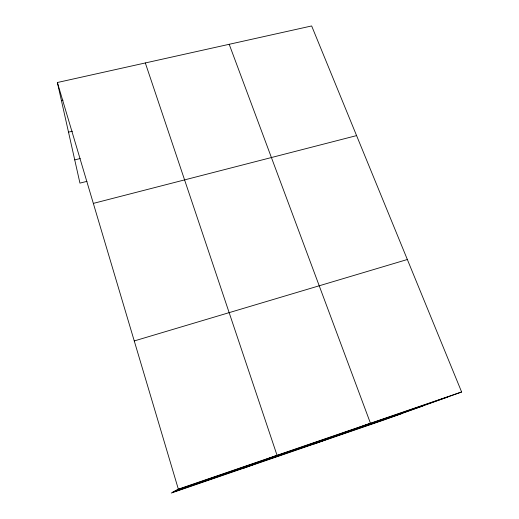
<?xml version="1.0" encoding="UTF-8"?>
<svg xmlns="http://www.w3.org/2000/svg" width="519" height="519" viewBox="0 0 519 519"><rect width="100%" height="100%" fill="white"/><g stroke="black" fill="none" stroke-linecap="round" stroke-linejoin="round"><path stroke-width="0.78" d="M461.625 391.975L178.354 489.17L171.264 493.05L383.606 420.105L461.625 391.975L311.653 25.95L57.375 82.515L79.945 183.116L86.945 181.358M244.222 467.989L277.049 455.306L145.32 62.948M314.28 443.92L370.462 423.257L229.197 44.29M177.044 489.891L447.423 397.1M174.786 491.123L422.803 405.975M172.853 492.181L401.388 413.695M134.259 340.944L407.35 259.506M93.336 203.39L356.579 135.608M74.73 159.884L80.192 158.548M68.508 132.144L72.426 131.216M61.424 100.569L63 100.212M57.375 82.515L178.354 489.17"/></g></svg>
